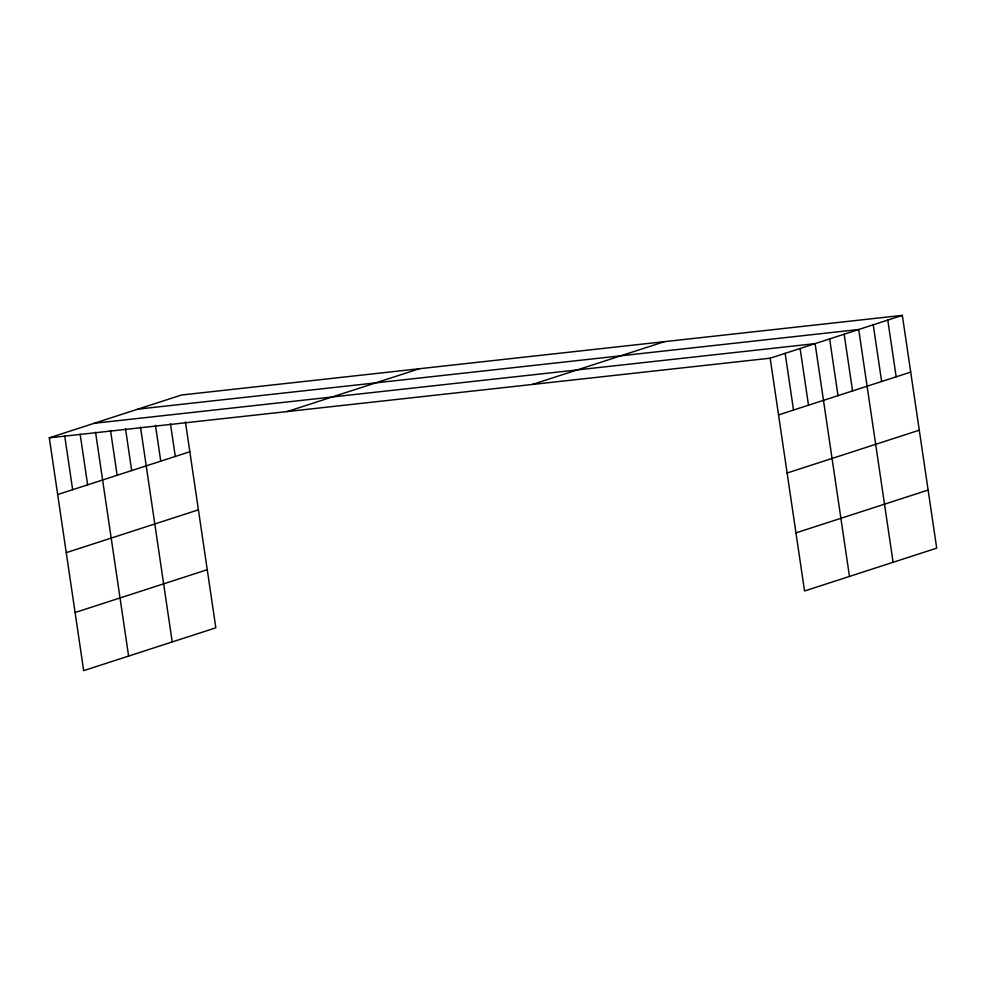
<?xml version="1.0" encoding="UTF-8"?>
<svg xmlns="http://www.w3.org/2000/svg" width="986" height="986" viewBox="0 0 986 986"><rect width="100%" height="100%" fill="white"/><g stroke="black" fill="none" stroke-linecap="round" stroke-linejoin="round"><path stroke-width="1.48" d="M185.43 421.885L215.835 627.811L83.674 670.628L49.3 437.833L181.461 395.016L902.326 315.372L936.7 548.167L804.539 590.984L770.165 358.189L902.326 315.372M287.185 411.556L419.346 368.739M57.681 494.553L189.83 451.736M532.28 384.478L664.441 341.661M66.259 552.653L198.408 509.836M75.096 612.516L207.257 569.711M778.546 414.909L910.707 372.092M787.124 473.009L919.285 430.192M795.961 532.871L928.122 490.054M137.843 409.153L858.72 329.509L893.094 562.291M94.237 423.277L815.102 343.633L849.476 576.416M49.3 437.833L770.165 358.189M887.782 320.093L896.163 376.8M873.251 324.801L881.632 381.508M844.176 334.217L852.557 390.937M829.645 338.925L838.014 395.645M800.127 348.489L808.495 405.209M785.152 353.345L793.52 410.053M170.442 423.61L175.298 456.444M155.468 425.336L160.755 461.165M140.493 427.061L172.217 641.935M125.518 428.787L131.68 470.581M110.531 430.512L117.149 475.289M95.556 432.238L128.611 656.06M80.137 434.099L87.631 484.853M64.719 435.972L72.656 489.697"/></g></svg>
